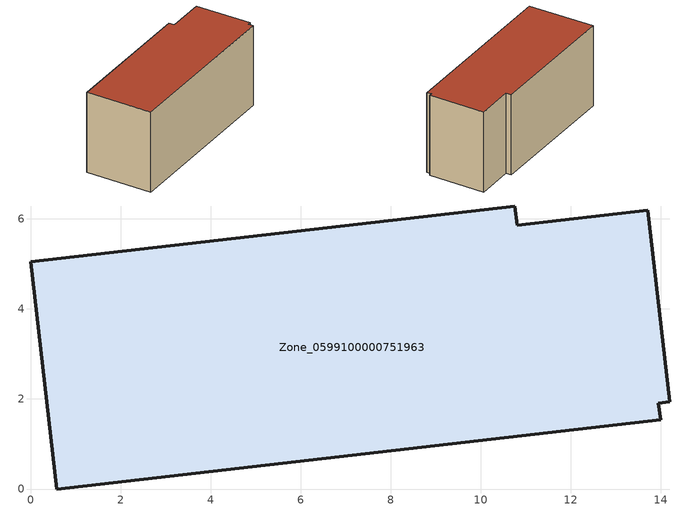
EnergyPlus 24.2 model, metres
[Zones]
Zone_0599100000751963
 floor ground (C_G): 14,1.54 0.58,0 0,5.05 10.76,6.29 10.8,5.86 13.71,6.19 14.2,1.94 13.94,1.9 z0
 wall outside (C_F): 14.2,1.94 13.71,6.19 10.8,5.86 10.76,6.29 0,5.05 0.58,0 14,1.54 13.94,1.9 14.2,1.94 z0:6.33
 roof outside (C_R): 0.58,0 14,1.54 13.94,1.9 14.2,1.94 13.71,6.19 10.8,5.86 10.76,6.29 0,5.05 z6.33
[BUILDING]
Pand.0599100000751963: North Axis=0; Terrain=City; Loads Convergence Tolerance Value=0.04; Temperature Convergence Tolerance Value=0.4; Solar Distribution=FullExterior; Maximum Number of Warmup Days=25; Minimum Number of Warmup Days=1
[Site:Location]
Rotterdam.The.Hague.AP_ZH_NLD Design_Conditions: Latitude=51.96; Longitude=4.45; Time Zone=1; Elevation=-4.5
[SITE:GROUNDTEMPERATURE:BUILDINGSURFACE]
18, 18, 18, 18, 18, 18, 18, 18, 18, 18, 18, 18
[MATERIAL] Thermal Absorptance=0.9; Solar Absorptance=0.7; Visible Absorptance=0.7
Name | Roughness | Thickness | Conductivity | Density | Specific Heat
G.TI.2006-2014 | MediumSmooth | 0.15 | 0.06 | 540 | 1210
F.TI.2006-2014 | Rough | 0.3 | 0.12 | 1920 | 840
R.TI.2006-2014 | MediumRough | 0.2 | 0.08 | 1500 | 1000
[CONSTRUCTION]
C_G: G.TI.2006-2014
C_F: F.TI.2006-2014
C_R: R.TI.2006-2014
[ZONE]
Zone_0599100000751963: Type=1; Multiplier=1; Ceiling Height=Autocalculate; Volume=Autocalculate; Floor Area=autocalculate; Part of Total Floor Area=Yes
[ZONEINFILTRATION:DESIGNFLOWRATE]
Infil_Zone_0599100000751963: Zone or ZoneList or Space or SpaceList=Zone_0599100000751963; Schedule=AlwaysOn; Design Flow Rate Calculation Method=Flow/Area; Flow Rate per Floor Area=0.0015; Constant Term Coefficient=1; Temperature Term Coefficient=0; Velocity Term Coefficient=0; Velocity Squared Term Coefficient=0
[HVACTEMPLATE:ZONE:IDEALLOADSAIRSYSTEM]
Zone_0599100000751963: Maximum Heating Supply Air Temperature=50; Minimum Cooling Supply Air Temperature=13; Maximum Heating Supply Air Humidity Ratio=0.0156; Minimum Cooling Supply Air Humidity Ratio=0.0077; Heating Limit=NoLimit; Cooling Limit=NoLimit; Dehumidification Control Type=ConstantSensibleHeatRatio; Cooling Sensible Heat Ratio=0.7; Dehumidification Setpoint=60; Humidification Control Type=None; Humidification Setpoint=30; Outdoor Air Method=None; Outdoor Air Flow Rate per Person=0.00944; Outdoor Air Flow Rate per Zone Floor Area=0; Outdoor Air Flow Rate per Zone=0; Demand Controlled Ventilation Type=None; Outdoor Air Economizer Type=NoEconomizer; Heat Recovery Type=None; Sensible Heat Recovery Effectiveness=0.7; Latent Heat Recovery Effectiveness=0.65
[ZONECONTROL:THERMOSTAT]
ThermostatControl_Zone_0599100000751963: Zone or ZoneList=Zone_0599100000751963; Control Type Schedule=DualSetpointControlType; Control 1=Thermostat_Zone_0599100000751963; Temperature Difference Between Cutout And Setpoint=0
[THERMOSTATSETPOINT:DUALSETPOINT]
Thermostat_Zone_0599100000751963: Heating Setpoint Temperature Schedule=HeatingSetpoint_Zone_0599100000751963; Cooling Setpoint Temperature Schedule=CoolingSetpoint_Zone_0599100000751963
[SCHEDULE:COMPACT]
HeatingSetpoint_Zone_0599100000751963: Through: 12/31, For: AllDays, Until: 24:00, 21
CoolingSetpoint_Zone_0599100000751963: Through: 12/31, For: AllDays, Until: 24:00, 24
DualSetpointControlType: Through: 12/31, For: AllDays, Until: 24:00, 4
AlwaysOn: Through: 12/31, For: AllDays, Until: 24:00, 1
